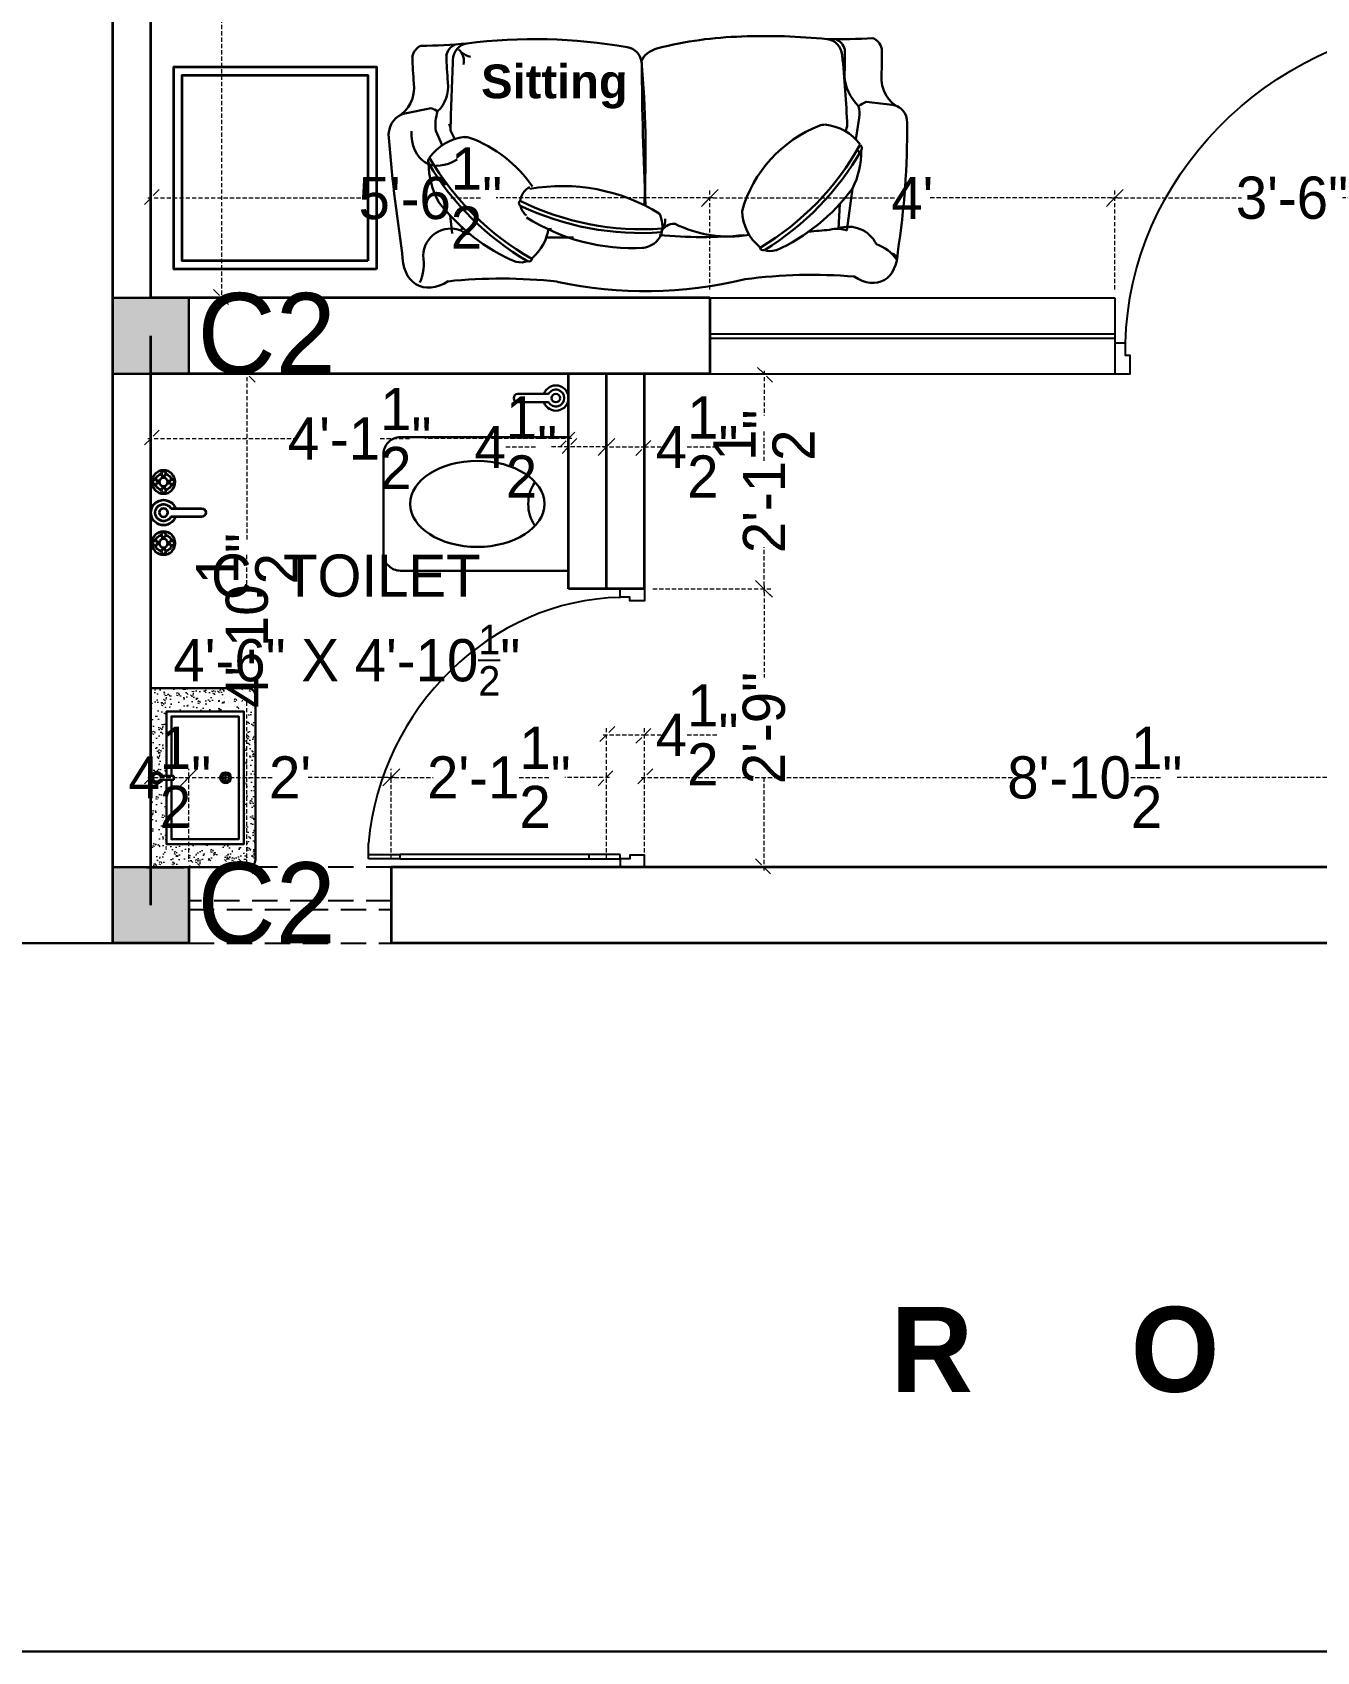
# Model space of a CAD drawing. Header units: millimetres. Extents: x -6808 to 215771, y -89660 to -16303.
# Drawn here: x 107642.7 to 107794.9, y -50111.4 to -49919.4 of the extents above; entities that cross this region are included whole.
import ezdxf

# ---------------------------------------------------------------- set-up
doc = ezdxf.new("R2010")
doc.units = ezdxf.units.MM
doc.header["$PDMODE"] = 35
for name, pattern in [('ACAD_ISO10W100', [18, 12, -3, 0, -3]), ('DASHED', [0.75, 0.5, -0.25]), ('DASHED2', [0.375, 0.25, -0.125])]:
    doc.linetypes.add(name, pattern=pattern)
doc.layers.get('0').update_dxf_attribs({"color": 8})
doc.layers.add('AR.furniture', color=7, linetype='Continuous', lineweight=35, true_color=0x009e9e)
doc.layers.add('furniture layout', color=7, linetype='Continuous', lineweight=25, true_color=0x006161)
for name, color, linetype, lineweight in [('col.center', 5, 'ACAD_ISO10W100', 15), ('column', 5, 'Continuous', 30), ('dim2', 6, 'Continuous', 20), ('FORMAT LAAYER', 250, 'Continuous', 13), ('FUR TEXT', 7, 'Continuous', 20), ('plaster line', 150, 'DASHED2', 30), ('text', 7, 'Continuous', 25), ('wall', 7, 'Continuous', 35), ('win.', 5, 'Continuous', 25), ('wokg dim', 152, 'DASHED', 18)]:
    doc.layers.add(name, color=color, linetype=linetype, lineweight=lineweight)
doc.layers.add('NET 01', color=8, linetype='Continuous')
doc.layers.add('WIN', color=5, linetype='Continuous')
doc.styles.add('SAJ', font='eurr____.ttf')
doc.dimstyles.new('SAJ', dxfattribs={"dimtxt": 5, "dimasz": 2, "dimexe": 1, "dimexo": 1, "dimgap": 0.09375, "dimtad": 0, "dimdec": 1, "dimzin": 0, "dimdsep": 46, "dimlunit": 4, "dimtxsty": 'SAJ', "dimblk": 'OBLIQUE', "dimcen": 0.125, "dimdle": 0.375, "dimadec": 0, "dimazin": 0, "dimtfac": 1, "dimtdec": 1, "dimtofl": 0, "dimtmove": 0, "dimatfit": 3, "dimldrblk": 'OBLIQUE', "dimfxl": 1, "dimtolj": 1, "dimtzin": 0, "dimlwd": 5, "dimlwe": 5, "dimarcsym": 1})

# ---------------------------------------------------------------- blocks, each defined once
blk = doc.blocks.new('QEWFWE')
at = {"layer": 'NET 01'}
for p, q in [((238503.45, 15011.85), (238503.45, 15015.77)), ((238503.45, 15015.77), (238505.41, 15015.77)), ((238503.98, 15015.77), (238503.98, 15011.85)), ((238503.98, 15011.85), (238503.45, 15011.85)), ((238503.45, 15011.85), (238503.45, 14988.32)), ((238503.98, 14988.32), (238503.98, 15011.85)), ((238503.45, 14988.32), (238503.45, 14984.4)), ((238503.98, 14988.32), (238503.45, 14988.32)), ((238503.98, 14984.4), (238503.98, 14988.32)), ((238503.45, 14984.4), (238503.98, 14984.4))]:
    blk.add_line(p, q, dxfattribs=at)
for points in [[(238503.45, 14984.4), (238502.4, 14984.4), (238502.4, 14981.4), (238503.9, 14981.4), (238503.9, 14982.9), (238503.9, 14983.2), (238503.45, 14983.2)], [(238536.02, 14984.4), (238537.07, 14984.4), (238537.07, 14981.4), (238535.57, 14981.4), (238535.57, 14982.9), (238535.57, 14983.2), (238536.02, 14983.2)]]:
    blk.add_lwpolyline(points, close=True, dxfattribs=at)
blk.add_ellipse((238504.18, 14985.62), major_axis=(-29.27, 13.54), ratio=0.925766, start_param=-2.718612, end_param=-1.204625, dxfattribs=at)
blk = doc.blocks.new('_Oblique')
at = {"color": 0, "linetype": 'ByBlock', "lineweight": -2}
blk.add_line((-0.5, -0.5), (0.5, 0.5), dxfattribs=at)
blk = doc.blocks.new('*D625')
at = {"layer": 'Defpoints', "color": 0, "transparency": 16777216}
for p in [(107631.53, -49427.41), (107652.21, -49427.41), (107652.21, -50027.41)]:
    blk.add_point(p, dxfattribs=at)
at = {"layer": 'dim2', "color": 0, "linetype": 'DASHED', "lineweight": 5, "transparency": 16777216}
for p, q in [((107651.21, -49427.41), (107630.53, -49427.41)), ((107631.53, -49427.04), (107631.53, -49718.32)), ((107631.53, -50027.79), (107631.53, -49736.51)), ((107651.21, -50027.41), (107630.53, -50027.41))]:
    blk.add_line(p, q, dxfattribs=at)
at = {"layer": 'dim2', "color": 0, "lineweight": 5, "transparency": 16777216, "xscale": 2, "yscale": 2, "zscale": 2}
for p, rotation in [((107631.53, -49427.41), 90), ((107631.53, -50027.41), 270)]:
    blk.add_blockref('_Oblique', p, dxfattribs=dict(at, rotation=rotation))
at = {"layer": 'dim2', "color": 0, "transparency": 16777216, "insert": (107631.53, -49727.41), "char_height": 12, "attachment_point": 5, "rotation": 90, "style": 'SAJ'}
blk.add_mtext("\\A1;50'", dxfattribs=at)
blk = doc.blocks.new('A$C32B276F4')
at = {"layer": 'column'}
blk.add_hatch(color=256, dxfattribs=at).paths.add_polyline_path([(9, 0), (9, 9), (0, 9), (0, 0)])
for p, q in [((0, 0), (0, 9)), ((0, 9), (9, 9)), ((9, 9), (9, 0)), ((9, 0), (0, 0))]:
    blk.add_line(p, q, dxfattribs=at)
at = {"layer": 'col.center', "linetype": 'ByBlock', "insert": (10.02, 9.59), "char_height": 9.6, "width": 293.6941, "attachment_point": 1, "style": 'SAJ'}
blk.add_mtext('\\A1;{\\fCentury Gothic|b0|i0|c0|p34;C2}', dxfattribs=at)
blk = doc.blocks.new('h4')
at = {"layer": 'AR.furniture', "lineweight": 30}
for p, q in [((-905.21, -2005.62), (-904.6, -2008.74)), ((-907.27, -2009.29), (-908.99, -2010.06)), ((-917.31, -2010.99), (-919.43, -2011.23)), ((-907.25, -2011.03), (-908.27, -2011.53)), ((-918.67, -2012.36), (-919.02, -2012.39)), ((-914.11, -2058.67), (-919.1, -2058)), ((-915.92, -2057.19), (-918.89, -2057.02)), ((-906.7, -2058.04), (-907.34, -2057.86)), ((-905.73, -2059.47), (-908.3, -2059.09)), ((-904.19, -2063.38), (-903.84, -2060.31))]:
    blk.add_line(p, q, dxfattribs=at)
for centre, major_axis, ratio, start_param, end_param in [((-879.79, -2280.63), (-40.76, 275.49), 0.806916, -0.057728, 0.00548), ((-907.78, -2006.08), (2.62, 0.03), 0.909091, 0.185438, 1.514173), ((-919.82, -2010.01), (-5.76, 2.86), 0.644336, -0.933893, 0.813972), ((-902.16, -2003.28), (3.79, 0.04), 0.909091, 3.56616, 4.840682), ((-905.36, -2011.09), (-5.76, 2.86), 0.644336, -0.933893, 0.813972), ((-895.86, -2068.12), (67.82, 0.71), 0.909091, 1.600011, 1.646579), ((-898.91, -2008.15), (1.85, 0.02), 0.909091, 0.372717, 1.334884), ((-767.54, -2004.18), (129.59, 5.55), 0.710878, 3.117619, 3.176952), ((-908.31, -2007.81), (3.85, 0.04), 0.909091, -0.519211, -0.278647), ((-902.03, -2007.31), (3.79, 0.04), 0.909091, 3.823294, 4.840682), ((-997.76, -2017.17), (72.97, 0.77), 0.909091, -0.109931, 0.085426), ((-932.9, -2686.67), (743.55, 7.82), 0.909091, 1.515466, 1.526745), ((-908.05, -2007.81), (3.73, 0.04), 0.909091, -1.264151, -1.135126), ((-895.73, -2072.15), (67.82, 0.71), 0.909091, 1.600011, 1.646579), ((-898.94, -2010.53), (0.47, 2.06), 0.909091, 3.141593, 4.144269), ((-899, -2013.23), (2.11, 0.02), 0.909091, 0.119332, 1.502133), ((-898.77, -2012.18), (1.85, 0.02), 0.909091, 0.372717, 1.334884), ((-917.4, -2013.41), (2.11, 0.02), 0.909091, 2.497306, 3.068012), ((-896.62, -2013.82), (0.47, 2.06), 0.909091, 1.024067, 1.570796), ((-1058.36, -2018.65), (-161.94, 3.8), 0.627362, 3.047716, 3.234723), ((-728.24, -2024.61), (191.68, 2.01), 0.909091, 3.117303, 3.135781), ((-746.09, -2032.5), (180.2, 2.34), 0.520486, 3.022625, 3.26056), ((-899.47, -2031.8), (2.11, 0.02), 0.909091, -1.470758, -0.092541), ((-895.58, -2495.75), (-326.73, 326.73), 1, -0.777481, -0.74088), ((-959.51, 580.14), (-51.98, 2614.28), 0.211754, 3.126181, 3.157004), ((-899.41, -2036.84), (-0.04, 3.23), 0.649613, -1.193857, -0.211257), ((-732.36, -2040.3), (187.51, 0.76), 0.536179, 3.088992, 3.188747), ((-920.39, -2037.6), (2.11, 0.02), 0.909091, 0, 1.002676), ((-917.73, -2034.58), (2.11, 0.02), 0.909091, 4.16566, 4.712389), ((-1055.03, -2049.84), (158.94, 4.3), 0.529908, 0, 0.11847), ((-734.14, -2068.44), (-185.53, 26.4), 0.27373, -0.08989, 0.085124), ((-997.32, -2053.99), (72.97, 0.77), 0.909091, -0.085426, 0.109931), ((-1054.44, -2051.6), (158.36, 6), 0.676516, -0.094042, 0.000495), ((-732.18, -2040.81), (187.52, 1.97), 0.909091, 3.204577, 3.218959), ((-916.9, -2055.79), (2.11, 0.02), 0.909091, 3.215166, 3.39591), ((-898.51, -2055.54), (2.11, 0.02), 0.909091, -1.470068, -0.087267), ((-766.71, -2055.7), (129.69, 2.58), 0.701645, 3.113049, 3.172383), ((-911.39, -1951.63), (117.16, 1.23), 0.909091, -1.540356, -1.468223), ((-900.64, -2066.4), (0.08, 8.66), 0.730686, 0.037342, 0.637934), ((-898.48, -1996.11), (67.82, 0.71), 0.909091, 4.668671, 4.715239), ((-898.14, -2056.15), (1.85, 0.02), 0.909091, -1.302819, -0.340652), ((-919.22, -2059.53), (5.86, 2.7), 0.618231, 2.359251, 4.042963), ((-907.5, -2061.41), (3.85, 0.04), 0.909091, 0.310712, 0.599354), ((-898.04, -2060.54), (1.85, 0.02), 0.909091, -1.302819, -0.340652), ((-906.3, -2063.25), (2.11, 0.02), 0.909091, 4.692292, 6.206519), ((-901.02, -2065.56), (3.79, 0.04), 0.909091, 1.474568, 2.74909), ((-898.38, -2000.5), (67.82, 0.71), 0.909091, 4.668671, 4.715239), ((-902.3, -1926.77), (15.46, 137.79), 0.840101, 3.108308, 3.239938)]:
    blk.add_ellipse(centre, major_axis=major_axis, ratio=ratio, start_param=start_param, end_param=end_param, dxfattribs=at)
at = {"layer": 'AR.furniture', "lineweight": 30, "extrusion": (0, 0, -1)}
for centre, major_axis, start_param, end_param in [((-922.97, -2001.74), (-4.33, 4.33), 3.776191, 4.312436), ((-922.15, -2011.07), (-2.32, 2.32), 0.815582, 2.73397), ((-901.7, -2027.83), (-16.24, 16.24), 5.9018, 6.415561), ((-894.02, -2036.96), (23.52, 23.52), 4.456005, 4.957699), ((-893.92, -2036.87), (23.19, 23.19), 4.443887, 4.968968), ((-911.1, -2017.96), (6.73, 6.73), -1.283418, -0.786534), ((-910.83, -2008.88), (0.344, 0.344), -1.306072, 0.068969), ((-913.94, -2013.41), (-4.23, 4.23), 1.408764, 2.234664), ((-906.6, -2014.39), (-3.64, 3.64), 0.6543, 1.111527), ((-922.47, -2008.09), (10.81, 10.81), 1.133568, 1.760251), ((-912.95, -2012.27), (3.51, 3.51), 0.866747, 0.997335), ((-920.85, -2019.39), (1.43, 1.43), 3.522322, 4.211737), ((-886.13, -2033.62), (-23.52, 23.52), 5.425236, 5.942486), ((-886.15, -2033.75), (-23.19, 23.19), 5.425725, 5.954604), ((-915.75, -2021.32), (-1.43, 1.43), 6.186754, 6.876169), ((-915.84, -2019.49), (-0.246, 0.246), 6.055978, 7.978947), ((-915.77, -2021.31), (-1.43, 1.43), 0.875571, 1.901099), ((-922.41, -2020.34), (0.246, 0.246), 2.419543, 4.342513), ((-917.96, -2016.93), (-4.1, 4.1), 4.071771, 4.789588), ((-898.02, -2032.5), (-16.37, 16.37), 5.4353, 6.066359), ((-935.92, -2024.25), (15.63, 15.63), 0.611539, 1.334541), ((-1010.24, -2022.92), (64.56, 64.56), 0.782404, 0.78633), ((-918.54, -2033.62), (1.84, 1.84), 2.73466, 3.869698), ((-918.63, -2032.51), (2.57, 2.57), 1.909725, 2.596961), ((-916.57, -2051.38), (4.1, 4.1), 4.614168, 5.459362), ((-920.9, -2060.32), (10.81, 10.81), -0.513485, 0.416207), ((-919.51, -2048.98), (-1.43, 1.43), 5.19202, 5.881435), ((-921.09, -2048.06), (0.246, 0.246), 3.490448, 5.413417), ((-893.06, -2030.86), (-23.52, 23.52), 4.446057, 4.947752), ((-892.96, -2030.94), (23.19, 23.19), 2.863992, 3.389073), ((-900.54, -2040.14), (-16.24, 16.24), 4.558992, 5.072753), ((-912.48, -2054.82), (4.23, 4.23), 0.885907, 1.711808), ((-911.47, -2055.93), (3.51, 3.51), 0.55244, 0.683028), ((-922.34, -2058.18), (2.62, 2.62), 0.446783, 1.904469), ((-922.15, -2056.85), (-2.31, 2.31), 2.183839, 2.71705), ((-909.74, -2050.21), (-6.73, 6.73), 3.907105, 4.40399), ((-909.94, -2058.98), (0.344, 0.344), 1.480806, 2.855847), ((-909.32, -2059.3), (0.344, 0.344), 1.480806, 2.855847), ((-905.18, -2056.51), (-2.13, 2.13), 3.646437, 4.111419), ((-925.14, -2060.05), (3.29, 3.29), 1.105064, 1.761922), ((-922.49, -2063.23), (0.479, 0.479), 0.938659, 2.425395)]:
    blk.add_ellipse(centre, major_axis=major_axis, ratio=1, start_param=start_param, end_param=end_param, dxfattribs=at)
blk = doc.blocks.new('CVGDRF')
at = {"layer": 'AR.furniture'}
for p, q in [((91951.07, -21891.25), (91951.07, -21894.89)), ((91952.07, -21894.89), (91952.07, -21891.25)), ((91947.46, -21895.63), (91947.2, -21895.63)), ((91947.47, -21895.88), (91947.2, -21895.88)), ((91947.82, -21895.27), (91947.82, -21895)), ((91947.82, -21896.23), (91947.82, -21896.5)), ((91948.07, -21895.27), (91948.07, -21895)), ((91948.07, -21896.23), (91948.07, -21896.5)), ((91948.43, -21895.63), (91948.7, -21895.63)), ((91948.43, -21895.88), (91948.7, -21895.88)), ((91954.71, -21895.63), (91954.45, -21895.63)), ((91954.72, -21895.88), (91954.45, -21895.88)), ((91955.07, -21895.27), (91955.07, -21895)), ((91955.07, -21896.23), (91955.07, -21896.5)), ((91955.32, -21895.27), (91955.32, -21895)), ((91955.32, -21896.23), (91955.32, -21896.5)), ((91955.68, -21895.63), (91955.95, -21895.63)), ((91955.68, -21895.88), (91955.95, -21895.88))]:
    blk.add_line(p, q, dxfattribs=at)
for centre, radius in [((91947.95, -21895.75), 1.38), ((91947.95, -21894.75), 0.28), ((91955.2, -21895.75), 1.38), ((91955.2, -21894.75), 0.28), ((91946.95, -21895.75), 0.28), ((91947.95, -21895.75), 0.5), ((91948.95, -21895.75), 0.28), ((91951.57, -21895.75), 0.5), ((91954.2, -21895.75), 0.28), ((91955.2, -21895.75), 0.5), ((91956.2, -21895.75), 0.28), ((91947.95, -21896.75), 0.28), ((91955.2, -21896.75), 0.28)]:
    blk.add_circle(centre, radius, dxfattribs=at)
for centre, radius, start, end in [((91951.57, -21891.25), 0.5, 0, 180), ((91951.57, -21895.75), 1.5, 109.6514, 70.3603), ((91947.95, -21895.75), 1, 105.2407, 164.2093), ((91947.95, -21895.75), 1, 196.2342, 253.9047), ((91947.95, -21895.75), 1, 16.4413, 74.0789), ((91947.95, -21895.75), 1, 286.12, 344.0884), ((91951.57, -21895.75), 1, 120.3431, 59.7554), ((91955.2, -21895.75), 1, 106.12, 164.0884), ((91955.2, -21895.75), 1, 196.4413, 254.0789), ((91955.2, -21895.75), 1, 285.2407, 344.2093), ((91955.2, -21895.75), 1, 16.2342, 73.9047)]:
    blk.add_arc(centre, radius, start, end, dxfattribs=at)
blk = doc.blocks.new('W.C')
at = {"layer": 'AR.furniture', "lineweight": 30, "ltscale": 3}
blk.add_lwpolyline([(41572.37, -1963.34), (41572.37, -1947.5), (41552.47, -1947.5, 0.414214), (41550.43, -1949.54), (41550.43, -1961.3, 0.414214), (41552.47, -1963.34)], format="xyb", close=True, dxfattribs=at)
blk.add_arc((41572.2, -1955.42), 4.6, 145.5059, 214.4941, dxfattribs=at)
blk.add_ellipse((41561.56, -1955.42), major_axis=(7.96, 0), ratio=0.640617, dxfattribs=at)
blk = doc.blocks.new('A$C2ABB695D')
at = {"layer": 'AR.furniture', "lineweight": 30}
for p, q in [((4.14, 2), (0.5, 2)), ((0.5, 1), (4.14, 1))]:
    blk.add_line(p, q, dxfattribs=at)
blk.add_circle((5, 1.5), 0.5, dxfattribs=at)
for centre, radius, start, end in [((0.5, 1.5), 0.5, 90, 270), ((5, 1.5), 1.5, 199.6514, 160.3603), ((5, 1.5), 1, 210.3431, 149.7554)]:
    blk.add_arc(centre, radius, start, end, dxfattribs=at)
blk = doc.blocks.new('A$C1B5F73BC')
at = {"layer": 'AR.furniture', "lineweight": 5, "ltscale": 2}
h = blk.add_hatch(dxfattribs=at)
h.set_pattern_fill('AR-CONC', color=256, scale=0.02, angle=270, style=0)
h.set_pattern_definition([(320, (-48146.4964, 23798.405), (-0.31878171, -3.64369338), [0.381, -4.191]), (265, (-48146.4964, 23798.405), (3.82113286, 0.70485652), [0.3048, -3.3528]), (10.451, (-48146.523, 23798.1015), (3.50233376, -2.93885003), [0.3238, -3.5618]), (316.1842, (-48145.4804, 23798.405), (-0.84084656, -5.4215808), [0.5715, -6.2865]), (6.6356, (-48145.5504, 23797.9533), (4.9485111, -4.7480847), [0.4857, -5.3427]), (261.184, (-48145.4804, 23798.405), (4.94850236, -4.7480921), [0.4572, -5.0292]), (291, (-48145.7344, 23797.897), (-2.04531037, -3.0322976), [0.381, -4.191]), (236, (-48145.7344, 23797.897), (3.68375932, -1.23604057), [0.3048, -3.3528]), (341.4514, (-48145.9048, 23797.6444), (1.63845715, -4.26832982), [0.3238, -3.5618]), (307.5, (-48146.4964, 23798.4051), (1.691100777, -0.061772065), [0, -3.31216, 0, -3.4036, 0, -3.3655]), (277.5, (-48146.4964, 23798.4051), (2.003611496, -1.33639325), [0, -1.94056, 0, -3.23596, 0, -1.2827]), (237.5, (-48146.4964, 23799.538), (-0.11457488, -2.711811903), [0, -1.27, 0, -3.9624, 0, -5.2578]), (227.5, (-48146.4964, 23800.046), (0.50852982, -2.96258363), [0, -1.651, 0, -2.63144, 0, -3.7338])])
h.paths.add_polyline_path([(31.36, -3.14), (31.36, -18.65), (4.66, -18.65), (4.66, -3.14), (17.6, -3.14), (17.6, -2.25, -0.843039), (17.99, 0), (0, 0), (0, -14), (0, -15), (0, -19.5, 0.414214), (1.5, -21), (34.48, -21, 0.414214), (35.98, -19.5), (35.98, -15), (35.98, -14), (35.98, 0), (17.99, 0, -0.843039), (18.38, -2.25), (18.38, -3.14)])
at = {"layer": 'AR.furniture', "lineweight": 30, "ltscale": 2}
for p, q in [((0, 0), (0, -14)), ((35.98, 0), (35.98, -14)), ((0, -14), (0, -14)), ((35.98, -14), (35.98, -14))]:
    blk.add_line(p, q, dxfattribs=at)
at = {"layer": 'AR.furniture', "lineweight": 30}
for p, q in [((17.6, -4.63), (17.6, -1.83)), ((18.38, -1.83), (18.38, -4.63)), ((17.6, -4.63), (18.38, -4.63)), ((16.91, -15.01), (19.07, -15.01)), ((17.99, -13.93), (17.99, -14.83))]:
    blk.add_line(p, q, dxfattribs=at)
at = {"layer": 'AR.furniture', "lineweight": 30, "ltscale": 2}
blk.add_lwpolyline([(35.98, 0), (0, 0)], dxfattribs=at)
at = {"layer": 'AR.furniture', "lineweight": 30}
for points in [[(17.6, -3.14), (4.66, -3.14), (4.66, -18.65), (31.36, -18.65), (31.36, -3.14), (18.38, -3.14)], [(17.6, -4.14), (5.66, -4.14), (5.66, -17.65), (30.36, -17.65), (30.36, -4.14), (18.38, -4.14)]]:
    blk.add_lwpolyline(points, dxfattribs=at)
at = {"layer": 'AR.furniture', "lineweight": 30, "ltscale": 2}
blk.add_lwpolyline([(0, -14), (0, -15), (0, -15), (0, -19.5, 0.414214), (1.5, -21), (34.48, -21, 0.414214), (35.98, -19.5), (35.98, -15), (35.98, -15), (35.98, -14)], format="xyb", dxfattribs=at)
at = {"layer": 'AR.furniture', "lineweight": 30}
for radius in [1.08, 0.691]:
    blk.add_circle((17.99, -15.01), radius, dxfattribs=at)
for radius, start, end in [(1.16, 289.6397, 250.3486), (0.772, 300.2446, 239.6569)]:
    blk.add_arc((17.99, -1.16), radius, start, end, dxfattribs=at)
blk = doc.blocks.new('*D682')
at = {"layer": 'Defpoints', "color": 0, "transparency": 16777216}
for p in [(107722.96, -49939.06), (107656.71, -49950.91), (107722.96, -49950.91)]:
    blk.add_point(p, dxfattribs=at)
at = {"layer": 'wokg dim', "color": 0, "lineweight": 5, "transparency": 16777216}
for p, q in [((107656.71, -49949.91), (107656.71, -49938.06)), ((107722.96, -49949.91), (107722.96, -49938.06)), ((107656.34, -49939.06), (107682.04, -49939.06)), ((107723.34, -49939.06), (107697.63, -49939.06))]:
    blk.add_line(p, q, dxfattribs=at)
at = {"layer": 'wokg dim', "color": 0, "lineweight": 5, "transparency": 16777216, "xscale": 2, "yscale": 2, "zscale": 2, "rotation": 180}
blk.add_blockref('_Oblique', (107656.71, -49939.06), dxfattribs=at)
at = {"layer": 'wokg dim', "color": 0, "lineweight": 5, "transparency": 16777216, "xscale": 2, "yscale": 2, "zscale": 2}
blk.add_blockref('_Oblique', (107722.96, -49939.06), dxfattribs=at)
at = {"layer": 'wokg dim', "color": 0, "transparency": 16777216, "insert": (107689.84, -49939.06), "char_height": 5, "attachment_point": 5, "style": 'SAJ'}
blk.add_mtext('\\A1;5\'-6{\\H1.000000x;\\S1/2;}"', dxfattribs=at)
blk = doc.blocks.new('*D683')
at = {"layer": 'Defpoints', "color": 0, "transparency": 16777216}
for p in [(107770.96, -49939.06), (107722.96, -49950.91), (107770.96, -49950.91)]:
    blk.add_point(p, dxfattribs=at)
at = {"layer": 'wokg dim', "color": 0, "lineweight": 5, "transparency": 16777216}
for p, q in [((107722.96, -49949.91), (107722.96, -49938.06)), ((107770.96, -49949.91), (107770.96, -49938.06)), ((107722.59, -49939.06), (107744.93, -49939.06)), ((107771.34, -49939.06), (107748.99, -49939.06))]:
    blk.add_line(p, q, dxfattribs=at)
at = {"layer": 'wokg dim', "color": 0, "lineweight": 5, "transparency": 16777216, "xscale": 2, "yscale": 2, "zscale": 2, "rotation": 180}
blk.add_blockref('_Oblique', (107722.96, -49939.06), dxfattribs=at)
at = {"layer": 'wokg dim', "color": 0, "lineweight": 5, "transparency": 16777216, "xscale": 2, "yscale": 2, "zscale": 2}
blk.add_blockref('_Oblique', (107770.96, -49939.06), dxfattribs=at)
at = {"layer": 'wokg dim', "color": 0, "transparency": 16777216, "insert": (107746.96, -49939.06), "char_height": 5, "attachment_point": 5, "style": 'SAJ'}
blk.add_mtext("\\A1;4'", dxfattribs=at)
blk = doc.blocks.new('*D684')
at = {"layer": 'Defpoints', "color": 0, "transparency": 16777216}
for p in [(107812.96, -49939.06), (107770.96, -49950.91), (107812.96, -49950.91)]:
    blk.add_point(p, dxfattribs=at)
at = {"layer": 'wokg dim', "color": 0, "lineweight": 5, "transparency": 16777216}
for p, q in [((107770.96, -49949.91), (107770.96, -49938.06)), ((107812.96, -49949.91), (107812.96, -49938.06)), ((107770.59, -49939.06), (107785.98, -49939.06)), ((107813.34, -49939.06), (107797.95, -49939.06))]:
    blk.add_line(p, q, dxfattribs=at)
at = {"layer": 'wokg dim', "color": 0, "lineweight": 5, "transparency": 16777216, "xscale": 2, "yscale": 2, "zscale": 2, "rotation": 180}
blk.add_blockref('_Oblique', (107770.96, -49939.06), dxfattribs=at)
at = {"layer": 'wokg dim', "color": 0, "lineweight": 5, "transparency": 16777216, "xscale": 2, "yscale": 2, "zscale": 2}
blk.add_blockref('_Oblique', (107812.96, -49939.06), dxfattribs=at)
at = {"layer": 'wokg dim', "color": 0, "transparency": 16777216, "insert": (107791.96, -49939.06), "char_height": 5, "attachment_point": 5, "style": 'SAJ'}
blk.add_mtext('\\A1;3\'-6"', dxfattribs=at)
blk = doc.blocks.new('*D685')
at = {"layer": 'Defpoints', "color": 0, "transparency": 16777216}
for p in [(107656.71, -49817.41), (107656.71, -49950.91), (107665.14, -49950.91)]:
    blk.add_point(p, dxfattribs=at)
at = {"layer": 'wokg dim', "color": 0, "lineweight": 5, "transparency": 16777216}
for p, q in [((107657.71, -49817.41), (107666.14, -49817.41)), ((107665.14, -49817.04), (107665.14, -49875.07)), ((107665.14, -49951.29), (107665.14, -49893.26)), ((107657.71, -49950.91), (107666.14, -49950.91))]:
    blk.add_line(p, q, dxfattribs=at)
at = {"layer": 'wokg dim', "color": 0, "lineweight": 5, "transparency": 16777216, "xscale": 2, "yscale": 2, "zscale": 2}
for p, rotation in [((107665.14, -49817.41), 90), ((107665.14, -49950.91), 270)]:
    blk.add_blockref('_Oblique', p, dxfattribs=dict(at, rotation=rotation))
at = {"layer": 'wokg dim', "color": 0, "transparency": 16777216, "insert": (107665.14, -49884.16), "char_height": 5, "attachment_point": 5, "rotation": 90, "style": 'SAJ'}
blk.add_mtext('\\A1;11\'-1{\\H1.000000x;\\S1/2;}"', dxfattribs=at)
blk = doc.blocks.new('*D690')
at = {"layer": 'Defpoints', "color": 0, "transparency": 16777216}
for p in [(107656.71, -49959.91), (107706.21, -49959.91), (107706.21, -49967.58)]:
    blk.add_point(p, dxfattribs=at)
at = {"layer": 'wokg dim', "color": 0, "lineweight": 5, "transparency": 16777216}
for p, q in [((107656.71, -49960.91), (107656.71, -49968.58)), ((107706.21, -49960.91), (107706.21, -49968.58)), ((107656.34, -49967.58), (107673.72, -49967.58)), ((107706.59, -49967.58), (107689.2, -49967.58))]:
    blk.add_line(p, q, dxfattribs=at)
at = {"layer": 'wokg dim', "color": 0, "lineweight": 5, "transparency": 16777216, "xscale": 2, "yscale": 2, "zscale": 2, "rotation": 180}
blk.add_blockref('_Oblique', (107656.71, -49967.58), dxfattribs=at)
at = {"layer": 'wokg dim', "color": 0, "lineweight": 5, "transparency": 16777216, "xscale": 2, "yscale": 2, "zscale": 2}
blk.add_blockref('_Oblique', (107706.21, -49967.58), dxfattribs=at)
at = {"layer": 'wokg dim', "color": 0, "transparency": 16777216, "insert": (107681.46, -49967.58), "char_height": 5, "attachment_point": 5, "style": 'SAJ'}
blk.add_mtext('\\A1;4\'-1{\\H1.000000x;\\S1/2;}"', dxfattribs=at)
blk = doc.blocks.new('*D691')
at = {"layer": 'Defpoints', "color": 0, "transparency": 16777216}
for p in [(107706.21, -49959.91), (107710.71, -49959.91), (107710.71, -49968.58)]:
    blk.add_point(p, dxfattribs=at)
at = {"layer": 'wokg dim', "color": 0, "lineweight": 5, "transparency": 16777216}
for p, q in [((107706.21, -49960.91), (107706.21, -49969.58)), ((107710.71, -49960.91), (107710.71, -49969.58)), ((107706.21, -49968.58), (107704.21, -49968.58)), ((107710.71, -49968.58), (107705.84, -49968.58))]:
    blk.add_line(p, q, dxfattribs=at)
at = {"layer": 'wokg dim', "color": 0, "lineweight": 5, "transparency": 16777216, "xscale": 2, "yscale": 2, "zscale": 2, "rotation": 180}
blk.add_blockref('_Oblique', (107706.21, -49968.58), dxfattribs=at)
at = {"layer": 'wokg dim', "color": 0, "lineweight": 5, "transparency": 16777216, "xscale": 2, "yscale": 2, "zscale": 2}
blk.add_blockref('_Oblique', (107710.71, -49968.58), dxfattribs=at)
at = {"layer": 'wokg dim', "color": 0, "transparency": 16777216, "insert": (107699.97, -49968.58), "char_height": 5, "attachment_point": 5, "style": 'SAJ'}
blk.add_mtext('\\A1;4{\\H1.000000x;\\S1/2;}"', dxfattribs=at)
blk = doc.blocks.new('*D692')
at = {"layer": 'Defpoints', "color": 0, "transparency": 16777216}
for p in [(107710.71, -49959.91), (107715.21, -49959.91), (107715.21, -49968.58)]:
    blk.add_point(p, dxfattribs=at)
at = {"layer": 'wokg dim', "color": 0, "lineweight": 5, "transparency": 16777216}
for p, q in [((107710.71, -49960.91), (107710.71, -49969.58)), ((107715.21, -49960.91), (107715.21, -49969.58)), ((107710.34, -49968.58), (107715.21, -49968.58)), ((107715.21, -49968.58), (107717.21, -49968.58))]:
    blk.add_line(p, q, dxfattribs=at)
at = {"layer": 'wokg dim', "color": 0, "lineweight": 5, "transparency": 16777216, "xscale": 2, "yscale": 2, "zscale": 2, "rotation": 180}
blk.add_blockref('_Oblique', (107710.71, -49968.58), dxfattribs=at)
at = {"layer": 'wokg dim', "color": 0, "lineweight": 5, "transparency": 16777216, "xscale": 2, "yscale": 2, "zscale": 2}
blk.add_blockref('_Oblique', (107715.21, -49968.58), dxfattribs=at)
at = {"layer": 'wokg dim', "color": 0, "transparency": 16777216, "insert": (107721.46, -49968.58), "char_height": 5, "attachment_point": 5, "style": 'SAJ'}
blk.add_mtext('\\A1;4{\\H1.000000x;\\S1/2;}"', dxfattribs=at)
blk = doc.blocks.new('*D693')
at = {"layer": 'Defpoints', "color": 0, "transparency": 16777216}
for p in [(107656.71, -49959.91), (107656.71, -50018.41), (107668.08, -50018.41)]:
    blk.add_point(p, dxfattribs=at)
at = {"layer": 'wokg dim', "color": 0, "lineweight": 5, "transparency": 16777216}
for p, q in [((107668.08, -49959.54), (107668.08, -49979.66)), ((107657.71, -49959.91), (107669.08, -49959.91)), ((107668.08, -50018.79), (107668.08, -49998.67)), ((107657.71, -50018.41), (107669.08, -50018.41))]:
    blk.add_line(p, q, dxfattribs=at)
at = {"layer": 'wokg dim', "color": 0, "lineweight": 5, "transparency": 16777216, "xscale": 2, "yscale": 2, "zscale": 2}
for p, rotation in [((107668.08, -49959.91), 90), ((107668.08, -50018.41), 270)]:
    blk.add_blockref('_Oblique', p, dxfattribs=dict(at, rotation=rotation))
at = {"layer": 'wokg dim', "color": 0, "transparency": 16777216, "insert": (107668.08, -49989.16), "char_height": 5, "attachment_point": 5, "rotation": 90, "style": 'SAJ'}
blk.add_mtext('\\A1;4\'-10{\\H1.000000x;\\S1/2;}"', dxfattribs=at)
blk = doc.blocks.new('*D694')
at = {"layer": 'Defpoints', "color": 0, "transparency": 16777216}
for p in [(107661.21, -50007.76), (107656.71, -50018.41), (107661.21, -50018.41)]:
    blk.add_point(p, dxfattribs=at)
at = {"layer": 'wokg dim', "color": 0, "lineweight": 5, "transparency": 16777216}
for p, q in [((107656.71, -50017.41), (107656.71, -50006.76)), ((107661.21, -50017.41), (107661.21, -50006.76)), ((107656.34, -50007.76), (107661.59, -50007.76))]:
    blk.add_line(p, q, dxfattribs=at)
at = {"layer": 'wokg dim', "color": 0, "lineweight": 5, "transparency": 16777216, "xscale": 2, "yscale": 2, "zscale": 2, "rotation": 180}
blk.add_blockref('_Oblique', (107656.71, -50007.76), dxfattribs=at)
at = {"layer": 'wokg dim', "color": 0, "lineweight": 5, "transparency": 16777216, "xscale": 2, "yscale": 2, "zscale": 2}
blk.add_blockref('_Oblique', (107661.21, -50007.76), dxfattribs=at)
at = {"layer": 'wokg dim', "color": 0, "transparency": 16777216, "insert": (107658.96, -50007.76), "char_height": 5, "attachment_point": 5, "style": 'SAJ'}
blk.add_mtext('\\A1;4{\\H1.000000x;\\S1/2;}"', dxfattribs=at)
blk = doc.blocks.new('*D695')
at = {"layer": 'Defpoints', "color": 0, "transparency": 16777216}
for p in [(107685.21, -50007.76), (107661.21, -50018.41), (107685.21, -50018.41)]:
    blk.add_point(p, dxfattribs=at)
at = {"layer": 'wokg dim', "color": 0, "lineweight": 5, "transparency": 16777216}
for p, q in [((107661.21, -50017.41), (107661.21, -50006.76)), ((107685.21, -50017.41), (107685.21, -50006.76)), ((107660.84, -50007.76), (107671.13, -50007.76)), ((107685.59, -50007.76), (107675.3, -50007.76))]:
    blk.add_line(p, q, dxfattribs=at)
at = {"layer": 'wokg dim', "color": 0, "lineweight": 5, "transparency": 16777216, "xscale": 2, "yscale": 2, "zscale": 2, "rotation": 180}
blk.add_blockref('_Oblique', (107661.21, -50007.76), dxfattribs=at)
at = {"layer": 'wokg dim', "color": 0, "lineweight": 5, "transparency": 16777216, "xscale": 2, "yscale": 2, "zscale": 2}
blk.add_blockref('_Oblique', (107685.21, -50007.76), dxfattribs=at)
at = {"layer": 'wokg dim', "color": 0, "transparency": 16777216, "insert": (107673.21, -50007.76), "char_height": 5, "attachment_point": 5, "style": 'SAJ'}
blk.add_mtext("\\A1;2'", dxfattribs=at)
blk = doc.blocks.new('*D696')
at = {"layer": 'Defpoints', "color": 0, "transparency": 16777216}
for p in [(107710.71, -50007.76), (107685.21, -50018.41), (107710.71, -50018.41)]:
    blk.add_point(p, dxfattribs=at)
at = {"layer": 'wokg dim', "color": 0, "lineweight": 5, "transparency": 16777216}
for p, q in [((107685.21, -50017.41), (107685.21, -50006.76)), ((107710.71, -50017.41), (107710.71, -50006.76)), ((107684.84, -50007.76), (107690.17, -50007.76)), ((107711.09, -50007.76), (107705.76, -50007.76))]:
    blk.add_line(p, q, dxfattribs=at)
at = {"layer": 'wokg dim', "color": 0, "lineweight": 5, "transparency": 16777216, "xscale": 2, "yscale": 2, "zscale": 2, "rotation": 180}
blk.add_blockref('_Oblique', (107685.21, -50007.76), dxfattribs=at)
at = {"layer": 'wokg dim', "color": 0, "lineweight": 5, "transparency": 16777216, "xscale": 2, "yscale": 2, "zscale": 2}
blk.add_blockref('_Oblique', (107710.71, -50007.76), dxfattribs=at)
at = {"layer": 'wokg dim', "color": 0, "transparency": 16777216, "insert": (107697.96, -50007.76), "char_height": 5, "attachment_point": 5, "style": 'SAJ'}
blk.add_mtext('\\A1;2\'-1{\\H1.000000x;\\S1/2;}"', dxfattribs=at)
blk = doc.blocks.new('*D697')
at = {"layer": 'Defpoints', "color": 0, "transparency": 16777216}
for p in [(107821.96, -50007.76), (107715.21, -50018.41), (107821.96, -50018.41)]:
    blk.add_point(p, dxfattribs=at)
at = {"layer": 'wokg dim', "color": 0, "lineweight": 5, "transparency": 16777216}
for p, q in [((107715.21, -50017.41), (107715.21, -50006.76)), ((107821.96, -50017.41), (107821.96, -50006.76)), ((107714.84, -50007.76), (107759.07, -50007.76)), ((107822.34, -50007.76), (107778.11, -50007.76))]:
    blk.add_line(p, q, dxfattribs=at)
at = {"layer": 'wokg dim', "color": 0, "lineweight": 5, "transparency": 16777216, "xscale": 2, "yscale": 2, "zscale": 2, "rotation": 180}
blk.add_blockref('_Oblique', (107715.21, -50007.76), dxfattribs=at)
at = {"layer": 'wokg dim', "color": 0, "lineweight": 5, "transparency": 16777216, "xscale": 2, "yscale": 2, "zscale": 2}
blk.add_blockref('_Oblique', (107821.96, -50007.76), dxfattribs=at)
at = {"layer": 'wokg dim', "color": 0, "transparency": 16777216, "insert": (107768.59, -50007.76), "char_height": 5, "attachment_point": 5, "style": 'SAJ'}
blk.add_mtext('\\A1;8\'-10{\\H1x;\\S1/2;}"', dxfattribs=at)
blk = doc.blocks.new('*D698')
at = {"layer": 'Defpoints', "color": 0, "transparency": 16777216}
for p in [(107715.21, -50002.72), (107710.71, -50018.41), (107715.21, -50018.41)]:
    blk.add_point(p, dxfattribs=at)
at = {"layer": 'wokg dim', "color": 0, "lineweight": 5, "transparency": 16777216}
for p, q in [((107710.71, -50017.41), (107710.71, -50001.72)), ((107715.21, -50017.41), (107715.21, -50001.72)), ((107710.34, -50002.72), (107715.21, -50002.72)), ((107715.21, -50002.72), (107717.21, -50002.72))]:
    blk.add_line(p, q, dxfattribs=at)
at = {"layer": 'wokg dim', "color": 0, "lineweight": 5, "transparency": 16777216, "xscale": 2, "yscale": 2, "zscale": 2, "rotation": 180}
blk.add_blockref('_Oblique', (107710.71, -50002.72), dxfattribs=at)
at = {"layer": 'wokg dim', "color": 0, "lineweight": 5, "transparency": 16777216, "xscale": 2, "yscale": 2, "zscale": 2}
blk.add_blockref('_Oblique', (107715.21, -50002.72), dxfattribs=at)
at = {"layer": 'wokg dim', "color": 0, "transparency": 16777216, "insert": (107721.46, -50002.72), "char_height": 5, "attachment_point": 5, "style": 'SAJ'}
blk.add_mtext('\\A1;4{\\H1.000000x;\\S1/2;}"', dxfattribs=at)
blk = doc.blocks.new('*D699')
at = {"layer": 'Defpoints', "color": 0, "transparency": 16777216}
for p in [(107715.21, -49959.91), (107715.21, -49985.41), (107729.39, -49985.41)]:
    blk.add_point(p, dxfattribs=at)
at = {"layer": 'wokg dim', "color": 0, "lineweight": 5, "transparency": 16777216}
for p, q in [((107729.39, -49959.54), (107729.39, -49964.87)), ((107716.21, -49959.91), (107730.39, -49959.91)), ((107729.39, -49985.79), (107729.39, -49980.46)), ((107716.21, -49985.41), (107730.39, -49985.41))]:
    blk.add_line(p, q, dxfattribs=at)
at = {"layer": 'wokg dim', "color": 0, "lineweight": 5, "transparency": 16777216, "xscale": 2, "yscale": 2, "zscale": 2}
for p, rotation in [((107729.39, -49959.91), 90), ((107729.39, -49985.41), 270)]:
    blk.add_blockref('_Oblique', p, dxfattribs=dict(at, rotation=rotation))
at = {"layer": 'wokg dim', "color": 0, "transparency": 16777216, "insert": (107729.39, -49972.66), "char_height": 5, "attachment_point": 5, "rotation": 90, "style": 'SAJ'}
blk.add_mtext('\\A1;2\'-1{\\H1x;\\S1/2;}"', dxfattribs=at)
blk = doc.blocks.new('*D700')
at = {"layer": 'Defpoints', "color": 0, "transparency": 16777216}
for p in [(107715.21, -49985.41), (107715.21, -50018.41), (107729.39, -50018.41)]:
    blk.add_point(p, dxfattribs=at)
at = {"layer": 'wokg dim', "color": 0, "lineweight": 5, "transparency": 16777216}
for p, q in [((107716.21, -49985.41), (107730.39, -49985.41)), ((107729.39, -49985.04), (107729.39, -49995.93)), ((107729.39, -50018.79), (107729.39, -50007.9)), ((107716.21, -50018.41), (107730.39, -50018.41))]:
    blk.add_line(p, q, dxfattribs=at)
at = {"layer": 'wokg dim', "color": 0, "lineweight": 5, "transparency": 16777216, "xscale": 2, "yscale": 2, "zscale": 2}
for p, rotation in [((107729.39, -49985.41), 90), ((107729.39, -50018.41), 270)]:
    blk.add_blockref('_Oblique', p, dxfattribs=dict(at, rotation=rotation))
at = {"layer": 'wokg dim', "color": 0, "transparency": 16777216, "insert": (107729.39, -50001.91), "char_height": 5, "attachment_point": 5, "rotation": 90, "style": 'SAJ'}
blk.add_mtext('\\A1;2\'-9"', dxfattribs=at)

msp = doc.modelspace()

# ---------------------------------------------------------------- linework, layer by layer
at = {"lineweight": 30}
for points in [[(107652.213, -50027.415), (107564.021, -50027.415)], [(108003.866, -50111.415), (107564.053, -50111.415)]]:
    msp.add_lwpolyline(points, dxfattribs=at)
at = {"layer": 'AR.furniture'}
for points in [[(107683.436, -49947.493), (107659.436, -49947.493), (107659.436, -49923.493), (107683.436, -49923.493)], [(107682.436, -49946.493), (107660.436, -49946.493), (107660.436, -49924.493), (107682.436, -49924.493)]]:
    msp.add_lwpolyline(points, close=True, dxfattribs=at)
at = {"layer": 'wall', "color": 1}
for p, q in [((107652.213, -50027.415), (107652.213, -49427.415)), ((107656.713, -49950.915), (107656.713, -49491.915)), ((107656.713, -50022.915), (107656.713, -49955.415)), ((107706.213, -49985.415), (107706.213, -49959.915)), ((107710.713, -49985.415), (107710.713, -49959.915)), ((107715.213, -49985.415), (107715.213, -49959.915)), ((107710.713, -49985.415), (107706.213, -49985.415)), ((107715.213, -49985.415), (107710.713, -49985.415))]:
    msp.add_line(p, q, dxfattribs=at)
at = {"layer": 'wall'}
for p, q in [((107722.963, -49950.915), (107656.713, -49950.915)), ((107722.963, -49950.915), (107722.963, -49959.915)), ((107722.963, -49959.915), (107656.713, -49959.915)), ((107660.677, -50018.447), (107656.177, -50018.447)), ((107661.213, -50018.415), (107661.213, -50027.415)), ((107820.213, -50018.415), (107685.213, -50018.415)), ((107685.213, -50018.415), (107685.213, -50027.415)), ((107661.213, -50027.415), (107652.213, -50027.415)), ((107820.213, -50027.415), (107685.213, -50027.415))]:
    msp.add_line(p, q, dxfattribs=at)
at = {"layer": 'WIN'}
for p, q in [((107722.963, -49950.915), (107770.963, -49950.915)), ((107770.963, -49950.915), (107770.963, -49959.915)), ((107722.963, -49955.165), (107770.963, -49955.165)), ((107722.963, -49955.665), (107770.963, -49955.665)), ((107722.963, -49959.915), (107770.963, -49959.915))]:
    msp.add_line(p, q, dxfattribs=at)
at = {"layer": 'WIN', "linetype": 'DASHED', "ltscale": 6}
for p, q in [((107685.213, -50018.415), (107661.213, -50018.415)), ((107685.213, -50022.415), (107661.213, -50022.415)), ((107661.213, -50023.415), (107685.213, -50023.415)), ((107661.213, -50027.415), (107685.213, -50027.415))]:
    msp.add_line(p, q, dxfattribs=at)

# ---------------------------------------------------------------- block references
at = {"linetype": 'ByBlock', "lineweight": 20, "xscale": -1.211467555345734, "yscale": 1.211467555345734, "zscale": 1.211467555345734}
msp.add_blockref('QEWFWE', (396750.88, -68109.39), dxfattribs=at)
at = {"linetype": 'ByBlock', "lineweight": 20, "xscale": 0.9518673649145052, "yscale": 0.9518673649145052, "zscale": 0.9518673649145052, "rotation": 90}
msp.add_blockref('QEWFWE', (121975.515, -277041.063), dxfattribs=at)
at = {"layer": 'AR.furniture', "xscale": -1, "rotation": 270}
msp.add_blockref('CVGDRF', (129553.965, -141927.935), dxfattribs=at)
at = {"layer": 'column'}
for p in [(107652.213, -49959.915), (107652.213, -50027.415)]:
    msp.add_blockref('A$C32B276F4', p, dxfattribs=at)
at = {"layer": 'furniture layout'}
msp.add_blockref('A$C2ABB695D', (107699.713, -49964.282), dxfattribs=at)
at = {"layer": 'furniture layout', "linetype": 'ByBlock', "lineweight": 13, "xscale": -1, "rotation": 180}
msp.add_blockref('W.C', (66133.839, -51930.752), dxfattribs=at)
at = {"layer": 'plaster line', "linetype": 'Continuous', "xscale": -0.5899999999999999, "yscale": 0.5899999999999999, "zscale": 0.5899999999999999, "rotation": 90}
msp.add_blockref('A$C1B5F73BC', (107656.713, -49997.186), dxfattribs=at)
at = {"layer": 'win.', "ltscale": 2, "rotation": 90.00000000000004}
msp.add_blockref('h4', (105681.19, -49023.827), dxfattribs=at)

# ---------------------------------------------------------------- texts
at = {"layer": 'FORMAT LAAYER', "linetype": 'ByBlock', "insert": (107775.484, -50070.535), "char_height": 10.08, "width": 351.4658, "attachment_point": 2, "style": 'SAJ'}
msp.add_mtext('\\A1;{\\fCentury Gothic|b1|i0|c0|p34;        R     O     A    D }', dxfattribs=at)
at = {"layer": 'FUR TEXT', "ltscale": 0.25, "insert": (107704.544, -49928.47), "char_height": 4, "width": 220.99964, "attachment_point": 8, "style": 'SAJ'}
msp.add_mtext('{\\fArial|b1|i0|c0|p34;Sitting}', dxfattribs=at)
at = {"layer": 'text', "ltscale": 2, "insert": (107659.377, -49981.332), "char_height": 6, "width": 244.74508, "attachment_point": 1, "style": 'SAJ'}
msp.add_mtext('\\A1;{\\fCentury Gothic|b0|i0|c0|p34;  \\H0.83333x;C. TOILET\\P4\'-6" X 4\'-10\\H0.7x;\\S1/2;\\H1.4286x;"}', dxfattribs=at)

# ---------------------------------------------------------------- dimensions: what is measured, and where the dimension line sits
at = {"layer": 'dim2'}
dim = msp.add_aligned_dim(p1=(107652.213, -50027.415), p2=(107652.213, -49427.415), distance=20.682, dimstyle='SAJ', override={"dimtxt": 12}, dxfattribs=at)
dim.commit()
dim.dimension.update_dxf_attribs({"geometry": '*D625', "text_midpoint": (107631.531, -49727.415)})
at = {"layer": 'wokg dim'}
for p1, p2, distance, picture, middle in [((107656.713, -49817.415), (107656.713, -49950.915), 8.43, '*D685', (107665.144, -49884.165)), ((107656.713391962, -49950.914983926), (107722.963391962, -49950.914983926), 11.851666243, '*D682', (107689.838391962, -49939.063317682)), ((107722.963, -49950.915), (107770.963, -49950.915), 11.852, '*D683', (107746.963, -49939.063)), ((107770.963, -49950.915), (107812.963, -49950.915), 11.852, '*D684', (107791.963, -49939.063)), ((107656.713, -49959.915), (107656.713, -50018.415), 11.363, '*D693', (107668.076, -49989.165)), ((107715.213, -49959.915), (107715.213, -49985.415), 14.178, '*D699', (107729.391, -49972.665)), ((107656.713, -49959.915), (107706.213, -49959.915), -7.661, '*D690', (107681.463, -49967.576)), ((107710.713, -49959.915), (107715.213, -49959.915), -8.661, '*D692', (107721.459, -49968.576)), ((107715.213, -49985.415), (107715.213, -50018.415), 14.178, '*D700', (107729.391, -50001.915)), ((107710.713, -50018.415), (107715.213, -50018.415), 15.694, '*D698', (107721.459, -50002.721)), ((107685.213, -50018.415), (107710.713, -50018.415), 10.66, '*D696', (107697.963, -50007.755)), ((107715.213391963, -50018.414983926), (107821.963391962, -50018.414983926), 10.659920175, '*D697', (107768.588391962, -50007.755063751)), ((107661.213, -50018.415), (107685.213, -50018.415), 10.66, '*D695', (107673.213, -50007.755))]:
    dim = msp.add_aligned_dim(p1=p1, p2=p2, distance=distance, dimstyle='SAJ', override={"dimfxl": 4}, dxfattribs=at)
    dim.commit()
    dim.dimension.update_dxf_attribs({"geometry": picture, "text_midpoint": middle})
for base, p1, p2, picture, middle in [((107710.713, -49968.576), (107706.213, -49959.915), (107710.713, -49959.915), '*D691', (107699.968, -49968.576)), ((107661.213, -50007.755), (107656.713, -50018.415), (107661.213, -50018.415), '*D694', (107658.963, -50007.755))]:
    dim = msp.add_linear_dim(base=base, p1=p1, p2=p2, angle=0, dimstyle='SAJ', override={"dimfxl": 4}, dxfattribs=at)
    dim.commit()
    dim.dimension.update_dxf_attribs({"geometry": picture, "text_midpoint": middle, "dimtype": 161})

doc.saveas('drawing.dxf')
